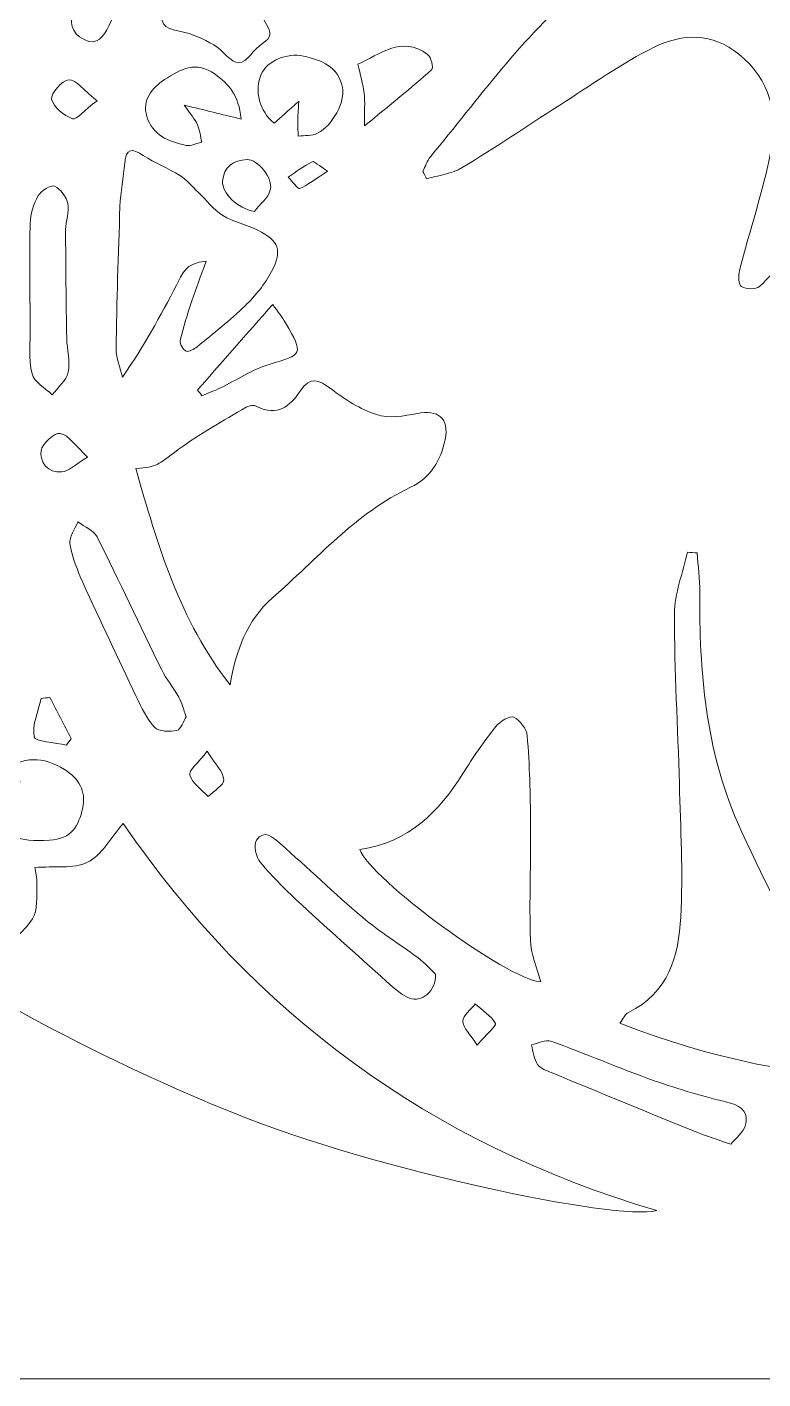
# Model space of a CAD drawing. Header units: inches. Extents: x 0.32 to 8.1, y -8.39 to -0.61.
# Drawn here: x 2.518 to 3.982, y -8.394 to -5.704 of the extents above; entities that cross this region are included whole.
import ezdxf

# ---------------------------------------------------------------- set-up
doc = ezdxf.new("R2010")
doc.units = ezdxf.units.IN
doc.header["$MEASUREMENT"] = 0
doc.layers.add('Layer 1', color=7, linetype='Continuous')

# ---------------------------------------------------------------- blocks, each defined once
blk = doc.blocks.new('block 2')
at = {"layer": 'Layer 1', "lineweight": 0}
for points, knots in [([(0.316, -8.3941), (0.316, -5.7992), (0.316, -3.2043), (0.316, -0.6095), (2.9109, -0.6095), (5.5058, -0.6095), (8.1006, -0.6095), (8.1006, -3.2034), (8.1006, -5.7974), (8.1006, -8.3939), (8.0751, -8.3939), (8.055, -8.3939), (8.0349, -8.3939), (5.4619, -8.394), (2.889, -8.394), (0.316, -8.3941)], [0, 0, 0, 0, 1, 1, 1, 2, 2, 2, 3, 3, 3, 4, 4, 4, 5, 5, 5, 5]), ([(3.3056, -5.9917), (3.308, -5.9966), (3.3105, -6.0015), (3.313, -6.0064), (3.3368, -5.9992), (3.3632, -5.9963), (3.3839, -5.9839), (3.4491, -5.9448), (3.5118, -5.9016), (3.576, -5.8608), (3.639, -5.8208), (3.7001, -5.7763), (3.7669, -5.7438), (3.8212, -5.7173), (3.8809, -5.7151), (3.9342, -5.7584), (3.9969, -5.8095), (4.0119, -5.8778), (3.9979, -5.9505), (3.9823, -6.0309), (3.9557, -6.1091), (3.9351, -6.1886), (3.9325, -6.1988), (3.9335, -6.2176), (3.9392, -6.2208), (3.9488, -6.226), (3.9678, -6.2268), (3.9752, -6.2205), (3.994, -6.2044), (4.0084, -6.1832), (4.0247, -6.1643), (4.0667, -6.1157), (4.1055, -6.0637), (4.152, -6.0201), (4.1768, -5.9969), (4.185, -5.9804), (4.1703, -5.9506), (4.1319, -5.8724), (4.1371, -5.792), (4.1697, -5.7147), (4.1977, -5.6484), (4.2347, -5.586), (4.2664, -5.5211), (4.2769, -5.4998), (4.2962, -5.4701), (4.289, -5.4552), (4.2606, -5.3965), (4.2233, -5.3422), (4.1892, -5.2863), (4.1829, -5.2882), (4.1766, -5.2902), (4.1703, -5.2921), (4.1703, -5.3203), (4.1709, -5.3485), (4.1702, -5.3766), (4.1669, -5.5193), (4.0625, -5.6042), (3.9242, -5.5771), (3.9092, -5.5742), (3.8938, -5.5727), (3.8795, -5.5679), (3.7802, -5.5344), (3.6968, -5.5634), (3.6189, -5.6278), (3.5023, -5.7243), (3.4164, -5.8476), (3.3206, -5.9623), (3.3137, -5.9705), (3.3105, -5.9818), (3.3056, -5.9917)], [0, 0, 0, 0, 1, 1, 1, 2, 2, 2, 3, 3, 3, 4, 4, 4, 5, 5, 5, 6, 6, 6, 7, 7, 7, 8, 8, 8, 9, 9, 9, 10, 10, 10, 11, 11, 11, 12, 12, 12, 13, 13, 13, 14, 14, 14, 15, 15, 15, 16, 16, 16, 17, 17, 17, 18, 18, 18, 19, 19, 19, 20, 20, 20, 21, 21, 21, 22, 22, 22, 23, 23, 23, 23]), ([(3.3056, -5.9917), (3.3105, -5.9818), (3.3137, -5.9705), (3.3206, -5.9623), (3.4164, -5.8476), (3.5023, -5.7243), (3.6189, -5.6278), (3.6968, -5.5634), (3.7802, -5.5344), (3.8795, -5.5679), (3.8938, -5.5727), (3.9092, -5.5742), (3.9242, -5.5771), (4.0625, -5.6042), (4.1669, -5.5193), (4.1702, -5.3766), (4.1709, -5.3485), (4.1703, -5.3203), (4.1703, -5.2921), (4.1766, -5.2902), (4.1829, -5.2882), (4.1892, -5.2863), (4.2233, -5.3422), (4.2606, -5.3965), (4.289, -5.4552), (4.2962, -5.4701), (4.2769, -5.4998), (4.2664, -5.5211), (4.2347, -5.586), (4.1977, -5.6484), (4.1697, -5.7147), (4.1371, -5.792), (4.1319, -5.8724), (4.1703, -5.9506), (4.185, -5.9804), (4.1768, -5.9969), (4.152, -6.0201), (4.1055, -6.0637), (4.0667, -6.1157), (4.0247, -6.1643), (4.0084, -6.1832), (3.994, -6.2044), (3.9752, -6.2205), (3.9678, -6.2268), (3.9488, -6.226), (3.9392, -6.2208), (3.9335, -6.2176), (3.9325, -6.1988), (3.9351, -6.1886), (3.9557, -6.1091), (3.9823, -6.0309), (3.9979, -5.9505), (4.0119, -5.8778), (3.9969, -5.8095), (3.9342, -5.7584), (3.8809, -5.7151), (3.8212, -5.7173), (3.7669, -5.7438), (3.7001, -5.7763), (3.639, -5.8208), (3.576, -5.8608), (3.5118, -5.9016), (3.4491, -5.9448), (3.3839, -5.9839), (3.3632, -5.9963), (3.3368, -5.9992), (3.313, -6.0064), (3.3105, -6.0015), (3.308, -5.9966), (3.3056, -5.9917)], [0, 0, 0, 0, 1, 1, 1, 2, 2, 2, 3, 3, 3, 4, 4, 4, 5, 5, 5, 6, 6, 6, 7, 7, 7, 8, 8, 8, 9, 9, 9, 10, 10, 10, 11, 11, 11, 12, 12, 12, 13, 13, 13, 14, 14, 14, 15, 15, 15, 16, 16, 16, 17, 17, 17, 18, 18, 18, 19, 19, 19, 20, 20, 20, 21, 21, 21, 22, 22, 22, 23, 23, 23, 23]), ([(2.8368, -5.3993), (2.8267, -5.3867), (2.8192, -5.3689), (2.8073, -5.3651), (2.7975, -5.362), (2.777, -5.372), (2.7706, -5.3821), (2.7429, -5.4259), (2.7181, -5.4716), (2.6933, -5.5171), (2.666, -5.5671), (2.6392, -5.6173), (2.6133, -5.668), (2.6005, -5.6931), (2.6056, -5.7164), (2.6316, -5.7294), (2.6586, -5.743), (2.6708, -5.7219), (2.6808, -5.7022), (2.704, -5.6561), (2.7255, -5.6091), (2.7492, -5.5632), (2.7707, -5.5218), (2.7944, -5.4814), (2.8168, -5.4404), (2.8232, -5.4286), (2.8286, -5.4163), (2.8368, -5.3993)], [0, 0, 0, 0, 1, 1, 1, 2, 2, 2, 3, 3, 3, 4, 4, 4, 5, 5, 5, 6, 6, 6, 7, 7, 7, 8, 8, 8, 9, 9, 9, 9]), ([(2.8368, -5.3993), (2.8286, -5.4163), (2.8232, -5.4286), (2.8168, -5.4404), (2.7944, -5.4814), (2.7707, -5.5218), (2.7492, -5.5632), (2.7255, -5.6091), (2.704, -5.6561), (2.6808, -5.7022), (2.6708, -5.7219), (2.6586, -5.743), (2.6316, -5.7294), (2.6056, -5.7164), (2.6005, -5.6931), (2.6133, -5.668), (2.6392, -5.6173), (2.666, -5.5671), (2.6933, -5.5171), (2.7181, -5.4716), (2.7429, -5.4259), (2.7706, -5.3821), (2.777, -5.372), (2.7975, -5.362), (2.8073, -5.3651), (2.8192, -5.3689), (2.8267, -5.3867), (2.8368, -5.3993)], [0, 0, 0, 0, 1, 1, 1, 2, 2, 2, 3, 3, 3, 4, 4, 4, 5, 5, 5, 6, 6, 6, 7, 7, 7, 8, 8, 8, 9, 9, 9, 9]), ([(2.9262, -5.3959), (2.9121, -5.4229), (2.8987, -5.4472), (2.8865, -5.472), (2.8558, -5.5345), (2.8247, -5.5968), (2.7957, -5.66), (2.7786, -5.6975), (2.7866, -5.7066), (2.8238, -5.7132), (2.8467, -5.7173), (2.869, -5.7282), (2.8895, -5.7397), (2.9077, -5.7499), (2.9232, -5.7756), (2.9396, -5.7754), (2.9553, -5.7751), (2.9692, -5.7479), (2.9867, -5.737), (3.0048, -5.7257), (3.0039, -5.7144), (2.9947, -5.6996), (2.9636, -5.6495), (2.9679, -5.5994), (2.9915, -5.5477), (2.9971, -5.5354), (2.9995, -5.516), (2.9937, -5.5051), (2.9746, -5.469), (2.951, -5.4353), (2.9262, -5.3959)], [0, 0, 0, 0, 1, 1, 1, 2, 2, 2, 3, 3, 3, 4, 4, 4, 5, 5, 5, 6, 6, 6, 7, 7, 7, 8, 8, 8, 9, 9, 9, 10, 10, 10, 10]), ([(2.9262, -5.3959), (2.951, -5.4353), (2.9746, -5.469), (2.9937, -5.5051), (2.9995, -5.516), (2.9971, -5.5354), (2.9915, -5.5477), (2.9679, -5.5994), (2.9636, -5.6495), (2.9947, -5.6996), (3.0039, -5.7144), (3.0048, -5.7257), (2.9867, -5.737), (2.9692, -5.7479), (2.9553, -5.7751), (2.9396, -5.7754), (2.9232, -5.7756), (2.9077, -5.7499), (2.8895, -5.7397), (2.869, -5.7282), (2.8467, -5.7173), (2.8238, -5.7132), (2.7866, -5.7066), (2.7786, -5.6975), (2.7957, -5.66), (2.8247, -5.5968), (2.8558, -5.5345), (2.8865, -5.472), (2.8987, -5.4472), (2.9121, -5.4229), (2.9262, -5.3959)], [0, 0, 0, 0, 1, 1, 1, 2, 2, 2, 3, 3, 3, 4, 4, 4, 5, 5, 5, 6, 6, 6, 7, 7, 7, 8, 8, 8, 9, 9, 9, 10, 10, 10, 10]), ([(3.1892, -5.9012), (3.2395, -5.8598), (3.2823, -5.8255), (3.3232, -5.7891), (3.3269, -5.7858), (3.3219, -5.7639), (3.315, -5.7588), (3.2617, -5.7199), (3.2198, -5.7596), (3.1762, -5.7783), (3.181, -5.7994), (3.1866, -5.8174), (3.1887, -5.8358), (3.1908, -5.854), (3.1892, -5.8725), (3.1892, -5.9012)], [0, 0, 0, 0, 1, 1, 1, 2, 2, 2, 3, 3, 3, 4, 4, 4, 5, 5, 5, 5]), ([(3.1892, -5.9012), (3.1892, -5.8725), (3.1908, -5.854), (3.1887, -5.8358), (3.1866, -5.8174), (3.181, -5.7994), (3.1762, -5.7783), (3.2198, -5.7596), (3.2617, -5.7199), (3.315, -5.7588), (3.3219, -5.7639), (3.3269, -5.7858), (3.3232, -5.7891), (3.2823, -5.8255), (3.2395, -5.8598), (3.1892, -5.9012)], [0, 0, 0, 0, 1, 1, 1, 2, 2, 2, 3, 3, 3, 4, 4, 4, 5, 5, 5, 5]), ([(3.0588, -5.8521), (3.0575, -5.8729), (3.0566, -5.8815), (3.0566, -5.89), (3.0565, -5.9005), (3.0572, -5.9109), (3.0576, -5.9214), (3.0704, -5.9197), (3.0851, -5.9215), (3.0959, -5.9158), (3.1268, -5.8995), (3.1512, -5.8531), (3.1454, -5.8243), (3.137, -5.7827), (3.104, -5.77), (3.0682, -5.7622), (3.0348, -5.7548), (2.9957, -5.7719), (2.9841, -5.7979), (2.9697, -5.8302), (2.9806, -5.8729), (3.01, -5.8955), (3.0233, -5.8837), (3.0369, -5.8716), (3.0588, -5.8521)], [0, 0, 0, 0, 1, 1, 1, 2, 2, 2, 3, 3, 3, 4, 4, 4, 5, 5, 5, 6, 6, 6, 7, 7, 7, 8, 8, 8, 8]), ([(3.0588, -5.8521), (3.0369, -5.8716), (3.0233, -5.8837), (3.01, -5.8955), (2.9806, -5.8729), (2.9697, -5.8302), (2.9841, -5.7979), (2.9957, -5.7719), (3.0348, -5.7548), (3.0682, -5.7622), (3.104, -5.77), (3.137, -5.7827), (3.1454, -5.8243), (3.1512, -5.8531), (3.1268, -5.8995), (3.0959, -5.9158), (3.0851, -5.9215), (3.0704, -5.9197), (3.0576, -5.9214), (3.0572, -5.9109), (3.0565, -5.9005), (3.0566, -5.89), (3.0566, -5.8815), (3.0575, -5.8729), (3.0588, -5.8521)], [0, 0, 0, 0, 1, 1, 1, 2, 2, 2, 3, 3, 3, 4, 4, 4, 5, 5, 5, 6, 6, 6, 7, 7, 7, 8, 8, 8, 8]), ([(2.9439, -5.8874), (2.9398, -5.8389), (2.9181, -5.8175), (2.8923, -5.7983), (2.8552, -5.7707), (2.8226, -5.7882), (2.7916, -5.8089), (2.7665, -5.8258), (2.7467, -5.8494), (2.7564, -5.882), (2.7674, -5.9189), (2.7999, -5.9328), (2.8344, -5.9397), (2.8441, -5.9417), (2.8553, -5.9358), (2.8658, -5.9334), (2.8631, -5.9219), (2.8621, -5.9095), (2.8572, -5.8989), (2.8517, -5.8871), (2.8427, -5.8769), (2.8309, -5.8597), (2.8727, -5.8699), (2.9044, -5.8777), (2.9439, -5.8874)], [0, 0, 0, 0, 1, 1, 1, 2, 2, 2, 3, 3, 3, 4, 4, 4, 5, 5, 5, 6, 6, 6, 7, 7, 7, 8, 8, 8, 8]), ([(2.9439, -5.8874), (2.9044, -5.8777), (2.8727, -5.8699), (2.8309, -5.8597), (2.8427, -5.8769), (2.8517, -5.8871), (2.8572, -5.8989), (2.8621, -5.9095), (2.8631, -5.9219), (2.8658, -5.9334), (2.8553, -5.9358), (2.8441, -5.9417), (2.8344, -5.9397), (2.7999, -5.9328), (2.7674, -5.9189), (2.7564, -5.882), (2.7467, -5.8494), (2.7665, -5.8258), (2.7916, -5.8089), (2.8226, -5.7882), (2.8552, -5.7707), (2.8923, -5.7983), (2.9181, -5.8175), (2.9398, -5.8389), (2.9439, -5.8874)], [0, 0, 0, 0, 1, 1, 1, 2, 2, 2, 3, 3, 3, 4, 4, 4, 5, 5, 5, 6, 6, 6, 7, 7, 7, 8, 8, 8, 8]), ([(2.6574, -5.8509), (2.631, -5.8301), (2.6158, -5.809), (2.601, -5.8093), (2.5886, -5.8095), (2.5647, -5.8372), (2.5671, -5.848), (2.5707, -5.8639), (2.5913, -5.8805), (2.6084, -5.8867), (2.6165, -5.8897), (2.6331, -5.8694), (2.6574, -5.8509)], [0, 0, 0, 0, 1, 1, 1, 2, 2, 2, 3, 3, 3, 4, 4, 4, 4]), ([(2.6574, -5.8509), (2.6331, -5.8694), (2.6165, -5.8897), (2.6084, -5.8867), (2.5913, -5.8805), (2.5707, -5.8639), (2.5671, -5.848), (2.5647, -5.8372), (2.5886, -5.8095), (2.601, -5.8093), (2.6158, -5.809), (2.631, -5.8301), (2.6574, -5.8509)], [0, 0, 0, 0, 1, 1, 1, 2, 2, 2, 3, 3, 3, 4, 4, 4, 4]), ([(2.8743, -6.1704), (2.8636, -6.2001), (2.8543, -6.2245), (2.8461, -6.2493), (2.8375, -6.2753), (2.8289, -6.3014), (2.8229, -6.3281), (2.8215, -6.3343), (2.8286, -6.3464), (2.8348, -6.3492), (2.8399, -6.3515), (2.8506, -6.3454), (2.8567, -6.3404), (2.889, -6.3139), (2.9221, -6.2882), (2.9519, -6.259), (2.9723, -6.2391), (2.9914, -6.2159), (3.0046, -6.1908), (3.0266, -6.1485), (3.0192, -6.1298), (2.9772, -6.1087), (2.9547, -6.0974), (2.9286, -6.0925), (2.9075, -6.0794), (2.8888, -6.0677), (2.8748, -6.0485), (2.8585, -6.0329), (2.8467, -6.0215), (2.8358, -6.0084), (2.8222, -5.9999), (2.7988, -5.9851), (2.7726, -5.975), (2.7495, -5.9599), (2.7275, -5.9453), (2.7153, -5.9447), (2.7125, -5.9747), (2.7097, -6.0037), (2.7042, -6.0325), (2.7031, -6.0614), (2.6996, -6.156), (2.6967, -6.2506), (2.6955, -6.3452), (2.6952, -6.3636), (2.7037, -6.3822), (2.7081, -6.4007), (2.7507, -6.3397), (2.7834, -6.279), (2.8154, -6.2179), (2.8263, -6.197), (2.8328, -6.1726), (2.8743, -6.1704)], [0, 0, 0, 0, 1, 1, 1, 2, 2, 2, 3, 3, 3, 4, 4, 4, 5, 5, 5, 6, 6, 6, 7, 7, 7, 8, 8, 8, 9, 9, 9, 10, 10, 10, 11, 11, 11, 12, 12, 12, 13, 13, 13, 14, 14, 14, 15, 15, 15, 16, 16, 16, 17, 17, 17, 17]), ([(2.8743, -6.1704), (2.8328, -6.1726), (2.8263, -6.197), (2.8154, -6.2179), (2.7834, -6.279), (2.7507, -6.3397), (2.7081, -6.4007), (2.7037, -6.3822), (2.6952, -6.3636), (2.6955, -6.3452), (2.6967, -6.2506), (2.6996, -6.156), (2.7031, -6.0614), (2.7042, -6.0325), (2.7097, -6.0037), (2.7125, -5.9747), (2.7153, -5.9447), (2.7275, -5.9453), (2.7495, -5.9599), (2.7726, -5.975), (2.7988, -5.9851), (2.8222, -5.9999), (2.8358, -6.0084), (2.8467, -6.0215), (2.8585, -6.0329), (2.8748, -6.0485), (2.8888, -6.0677), (2.9075, -6.0794), (2.9286, -6.0925), (2.9547, -6.0974), (2.9772, -6.1087), (3.0192, -6.1298), (3.0266, -6.1485), (3.0046, -6.1908), (2.9914, -6.2159), (2.9723, -6.2391), (2.9519, -6.259), (2.9221, -6.2882), (2.889, -6.3139), (2.8567, -6.3404), (2.8506, -6.3454), (2.8399, -6.3515), (2.8348, -6.3492), (2.8286, -6.3464), (2.8215, -6.3343), (2.8229, -6.3281), (2.8289, -6.3014), (2.8375, -6.2753), (2.8461, -6.2493), (2.8543, -6.2245), (2.8636, -6.2001), (2.8743, -6.1704)], [0, 0, 0, 0, 1, 1, 1, 2, 2, 2, 3, 3, 3, 4, 4, 4, 5, 5, 5, 6, 6, 6, 7, 7, 7, 8, 8, 8, 9, 9, 9, 10, 10, 10, 11, 11, 11, 12, 12, 12, 13, 13, 13, 14, 14, 14, 15, 15, 15, 16, 16, 16, 17, 17, 17, 17]), ([(2.9704, -6.0713), (2.9814, -6.0571), (2.9979, -6.0444), (3.0021, -6.0284), (3.0082, -6.0049), (2.9768, -5.9673), (2.9558, -5.9681), (2.9287, -5.9691), (2.9091, -5.9821), (2.9072, -6.011), (2.9055, -6.0355), (2.937, -6.0647), (2.9704, -6.0713)], [0, 0, 0, 0, 1, 1, 1, 2, 2, 2, 3, 3, 3, 4, 4, 4, 4]), ([(2.9704, -6.0713), (2.937, -6.0647), (2.9055, -6.0355), (2.9072, -6.011), (2.9091, -5.9821), (2.9287, -5.9691), (2.9558, -5.9681), (2.9768, -5.9673), (3.0082, -6.0049), (3.0021, -6.0284), (2.9979, -6.0444), (2.9814, -6.0571), (2.9704, -6.0713)], [0, 0, 0, 0, 1, 1, 1, 2, 2, 2, 3, 3, 3, 4, 4, 4, 4]), ([(3.1155, -5.9911), (3.0987, -5.9802), (3.0892, -5.9704), (3.0854, -5.9723), (3.0686, -5.9806), (3.0534, -5.9923), (3.0377, -6.0028), (3.0455, -6.0109), (3.0566, -6.0272), (3.0605, -6.0256), (3.0772, -6.0188), (3.0917, -6.0068), (3.1155, -5.9911)], [0, 0, 0, 0, 1, 1, 1, 2, 2, 2, 3, 3, 3, 4, 4, 4, 4]), ([(3.1155, -5.9911), (3.0917, -6.0068), (3.0772, -6.0188), (3.0605, -6.0256), (3.0566, -6.0272), (3.0455, -6.0109), (3.0377, -6.0028), (3.0534, -5.9923), (3.0686, -5.9806), (3.0854, -5.9723), (3.0892, -5.9704), (3.0987, -5.9802), (3.1155, -5.9911)], [0, 0, 0, 0, 1, 1, 1, 2, 2, 2, 3, 3, 3, 4, 4, 4, 4]), ([(2.5239, -6.2542), (2.524, -6.2542), (2.5242, -6.2542), (2.5243, -6.2542), (2.5243, -6.2694), (2.5241, -6.2846), (2.5244, -6.2998), (2.5249, -6.3314), (2.5211, -6.3641), (2.5281, -6.3943), (2.5318, -6.4105), (2.5542, -6.4223), (2.5682, -6.4361), (2.5793, -6.4213), (2.5966, -6.4078), (2.6001, -6.3913), (2.6047, -6.3699), (2.5975, -6.3462), (2.5971, -6.3235), (2.5959, -6.2517), (2.595, -6.1799), (2.595, -6.1081), (2.595, -6.0905), (2.6027, -6.0721), (2.5993, -6.0556), (2.5967, -6.0422), (2.5849, -6.0262), (2.573, -6.021), (2.5658, -6.0178), (2.5459, -6.0305), (2.54, -6.0408), (2.5309, -6.0567), (2.5253, -6.0765), (2.5246, -6.0948), (2.5226, -6.1479), (2.5239, -6.201), (2.5239, -6.2542)], [0, 0, 0, 0, 1, 1, 1, 2, 2, 2, 3, 3, 3, 4, 4, 4, 5, 5, 5, 6, 6, 6, 7, 7, 7, 8, 8, 8, 9, 9, 9, 10, 10, 10, 11, 11, 11, 12, 12, 12, 12]), ([(2.5239, -6.2542), (2.5239, -6.201), (2.5226, -6.1479), (2.5246, -6.0948), (2.5253, -6.0765), (2.5309, -6.0567), (2.54, -6.0408), (2.5459, -6.0305), (2.5658, -6.0178), (2.573, -6.021), (2.5849, -6.0262), (2.5967, -6.0422), (2.5993, -6.0556), (2.6027, -6.0721), (2.595, -6.0905), (2.595, -6.1081), (2.595, -6.1799), (2.5959, -6.2517), (2.5971, -6.3235), (2.5975, -6.3462), (2.6047, -6.3699), (2.6001, -6.3913), (2.5966, -6.4078), (2.5793, -6.4213), (2.5682, -6.4361), (2.5542, -6.4223), (2.5318, -6.4105), (2.5281, -6.3943), (2.5211, -6.3641), (2.5249, -6.3314), (2.5244, -6.2998), (2.5241, -6.2846), (2.5243, -6.2694), (2.5243, -6.2542), (2.5242, -6.2542), (2.524, -6.2542), (2.5239, -6.2542)], [0, 0, 0, 0, 1, 1, 1, 2, 2, 2, 3, 3, 3, 4, 4, 4, 5, 5, 5, 6, 6, 6, 7, 7, 7, 8, 8, 8, 9, 9, 9, 10, 10, 10, 11, 11, 11, 12, 12, 12, 12]), ([(3.0069, -6.2561), (2.9549, -6.3153), (2.9061, -6.3708), (2.8574, -6.4263), (2.8602, -6.4302), (2.863, -6.4341), (2.8658, -6.438), (2.8782, -6.4328), (2.8909, -6.4281), (2.903, -6.4223), (2.9353, -6.4067), (2.9659, -6.3858), (2.9998, -6.3756), (3.067, -6.3556), (3.0687, -6.3558), (3.0324, -6.2931), (3.0257, -6.2815), (3.0172, -6.271), (3.0069, -6.2561)], [0, 0, 0, 0, 1, 1, 1, 2, 2, 2, 3, 3, 3, 4, 4, 4, 5, 5, 5, 6, 6, 6, 6]), ([(3.0069, -6.2561), (3.0172, -6.271), (3.0257, -6.2815), (3.0324, -6.2931), (3.0687, -6.3558), (3.067, -6.3556), (2.9998, -6.3756), (2.9659, -6.3858), (2.9353, -6.4067), (2.903, -6.4223), (2.8909, -6.4281), (2.8782, -6.4328), (2.8658, -6.438), (2.863, -6.4341), (2.8602, -6.4302), (2.8574, -6.4263), (2.9061, -6.3708), (2.9549, -6.3153), (3.0069, -6.2561)], [0, 0, 0, 0, 1, 1, 1, 2, 2, 2, 3, 3, 3, 4, 4, 4, 5, 5, 5, 6, 6, 6, 6]), ([(2.9221, -7.0131), (2.9334, -6.9453), (2.9563, -6.8836), (3.0063, -6.84), (3.0947, -6.763), (3.1717, -6.6714), (3.281, -6.62), (3.3204, -6.6014), (3.3412, -6.5664), (3.3498, -6.5249), (3.3586, -6.4831), (3.3357, -6.4646), (3.2941, -6.4731), (3.2679, -6.4785), (3.2378, -6.4833), (3.2135, -6.4755), (3.181, -6.4652), (3.1505, -6.4452), (3.1229, -6.4243), (3.0984, -6.4057), (3.0812, -6.3985), (3.0615, -6.4287), (3.0411, -6.4597), (3.0155, -6.4798), (2.9755, -6.459), (2.97, -6.4561), (2.9597, -6.4573), (2.9541, -6.4606), (2.9086, -6.488), (2.8616, -6.5135), (2.819, -6.5451), (2.7765, -6.5765), (2.7786, -6.5793), (2.7345, -6.5825), (2.7776, -6.7343), (2.8216, -6.885), (2.9221, -7.0131)], [0, 0, 0, 0, 1, 1, 1, 2, 2, 2, 3, 3, 3, 4, 4, 4, 5, 5, 5, 6, 6, 6, 7, 7, 7, 8, 8, 8, 9, 9, 9, 10, 10, 10, 11, 11, 11, 12, 12, 12, 12]), ([(2.9221, -7.0131), (2.8216, -6.885), (2.7776, -6.7343), (2.7345, -6.5825), (2.7786, -6.5793), (2.7765, -6.5765), (2.819, -6.5451), (2.8616, -6.5135), (2.9086, -6.488), (2.9541, -6.4606), (2.9597, -6.4573), (2.97, -6.4561), (2.9755, -6.459), (3.0155, -6.4798), (3.0411, -6.4597), (3.0615, -6.4287), (3.0812, -6.3985), (3.0984, -6.4057), (3.1229, -6.4243), (3.1505, -6.4452), (3.181, -6.4652), (3.2135, -6.4755), (3.2378, -6.4833), (3.2679, -6.4785), (3.2941, -6.4731), (3.3357, -6.4646), (3.3586, -6.4831), (3.3498, -6.5249), (3.3412, -6.5664), (3.3204, -6.6014), (3.281, -6.62), (3.1717, -6.6714), (3.0947, -6.763), (3.0063, -6.84), (2.9563, -6.8836), (2.9334, -6.9453), (2.9221, -7.0131)], [0, 0, 0, 0, 1, 1, 1, 2, 2, 2, 3, 3, 3, 4, 4, 4, 5, 5, 5, 6, 6, 6, 7, 7, 7, 8, 8, 8, 9, 9, 9, 10, 10, 10, 11, 11, 11, 12, 12, 12, 12]), ([(2.6385, -6.56), (2.6144, -6.5375), (2.6013, -6.5167), (2.5842, -6.5127), (2.574, -6.5103), (2.5481, -6.5331), (2.5462, -6.5468), (2.543, -6.5701), (2.5598, -6.5919), (2.5872, -6.5896), (2.6008, -6.5886), (2.6134, -6.5751), (2.6385, -6.56)], [0, 0, 0, 0, 1, 1, 1, 2, 2, 2, 3, 3, 3, 4, 4, 4, 4]), ([(2.6385, -6.56), (2.6134, -6.5751), (2.6008, -6.5886), (2.5872, -6.5896), (2.5598, -6.5919), (2.543, -6.5701), (2.5462, -6.5468), (2.5481, -6.5331), (2.574, -6.5103), (2.5842, -6.5127), (2.6013, -6.5167), (2.6144, -6.5375), (2.6385, -6.56)], [0, 0, 0, 0, 1, 1, 1, 2, 2, 2, 3, 3, 3, 4, 4, 4, 4]), ([(2.835, -7.0765), (2.8291, -7.0609), (2.8261, -7.0484), (2.82, -7.0377), (2.8096, -7.0189), (2.7954, -7.0021), (2.786, -6.983), (2.7429, -6.8951), (2.7017, -6.8063), (2.6576, -6.7189), (2.651, -6.7058), (2.6325, -6.6986), (2.6194, -6.6887), (2.6137, -6.7032), (2.6015, -6.7189), (2.6036, -6.7321), (2.6081, -6.759), (2.6183, -6.7855), (2.6297, -6.8106), (2.664, -6.8863), (2.6997, -6.9613), (2.7356, -7.0363), (2.746, -7.0578), (2.756, -7.0808), (2.772, -7.0976), (2.7803, -7.1063), (2.8022, -7.1067), (2.8163, -7.1036), (2.8243, -7.1018), (2.8292, -7.0854), (2.835, -7.0765)], [0, 0, 0, 0, 1, 1, 1, 2, 2, 2, 3, 3, 3, 4, 4, 4, 5, 5, 5, 6, 6, 6, 7, 7, 7, 8, 8, 8, 9, 9, 9, 10, 10, 10, 10]), ([(2.835, -7.0765), (2.8292, -7.0854), (2.8243, -7.1018), (2.8163, -7.1036), (2.8022, -7.1067), (2.7803, -7.1063), (2.772, -7.0976), (2.756, -7.0808), (2.746, -7.0578), (2.7356, -7.0363), (2.6997, -6.9613), (2.664, -6.8863), (2.6297, -6.8106), (2.6183, -6.7855), (2.6081, -6.759), (2.6036, -6.7321), (2.6015, -6.7189), (2.6137, -6.7032), (2.6194, -6.6887), (2.6325, -6.6986), (2.651, -6.7058), (2.6576, -6.7189), (2.7017, -6.8063), (2.7429, -6.8951), (2.786, -6.983), (2.7954, -7.0021), (2.8096, -7.0189), (2.82, -7.0377), (2.8261, -7.0484), (2.8291, -7.0609), (2.835, -7.0765)], [0, 0, 0, 0, 1, 1, 1, 2, 2, 2, 3, 3, 3, 4, 4, 4, 5, 5, 5, 6, 6, 6, 7, 7, 7, 8, 8, 8, 9, 9, 9, 10, 10, 10, 10]), ([(4.7929, -7.7026), (4.7817, -7.6921), (4.7758, -7.6825), (4.7674, -7.6792), (4.6934, -7.6503), (4.62, -7.6126), (4.5373, -7.6299), (4.4732, -7.6434), (4.4108, -7.6651), (4.3473, -7.6817), (4.2543, -7.7059), (4.1315, -7.6674), (4.0896, -7.5936), (4.0328, -7.4935), (3.9773, -7.3919), (3.9314, -7.2865), (3.8682, -7.1415), (3.8547, -6.9859), (3.8565, -6.8289), (3.8568, -6.8028), (3.8529, -6.7766), (3.8509, -6.7505), (3.8445, -6.7501), (3.8382, -6.7497), (3.8319, -6.7493), (3.8228, -6.7903), (3.806, -6.8313), (3.8059, -6.8724), (3.8055, -6.985), (3.8127, -7.0976), (3.8157, -7.2102), (3.8181, -7.2984), (3.8232, -7.387), (3.8185, -7.475), (3.8143, -7.5521), (3.7942, -7.6263), (3.7142, -7.6649), (3.7078, -7.6679), (3.7044, -7.6772), (3.6976, -7.6863), (4.0611, -7.8289), (4.4222, -7.8336), (4.7929, -7.7026)], [0, 0, 0, 0, 1, 1, 1, 2, 2, 2, 3, 3, 3, 4, 4, 4, 5, 5, 5, 6, 6, 6, 7, 7, 7, 8, 8, 8, 9, 9, 9, 10, 10, 10, 11, 11, 11, 12, 12, 12, 13, 13, 13, 14, 14, 14, 14]), ([(4.7929, -7.7026), (4.4222, -7.8336), (4.0611, -7.8289), (3.6976, -7.6863), (3.7044, -7.6772), (3.7078, -7.6679), (3.7142, -7.6649), (3.7942, -7.6263), (3.8143, -7.5521), (3.8185, -7.475), (3.8232, -7.387), (3.8181, -7.2984), (3.8157, -7.2102), (3.8127, -7.0976), (3.8055, -6.985), (3.8059, -6.8724), (3.806, -6.8313), (3.8228, -6.7903), (3.8319, -6.7493), (3.8382, -6.7497), (3.8445, -6.7501), (3.8509, -6.7505), (3.8529, -6.7766), (3.8568, -6.8028), (3.8565, -6.8289), (3.8547, -6.9859), (3.8682, -7.1415), (3.9314, -7.2865), (3.9773, -7.3919), (4.0328, -7.4935), (4.0896, -7.5936), (4.1315, -7.6674), (4.2543, -7.7059), (4.3473, -7.6817), (4.4108, -7.6651), (4.4732, -7.6434), (4.5373, -7.6299), (4.62, -7.6126), (4.6934, -7.6503), (4.7674, -7.6792), (4.7758, -7.6825), (4.7817, -7.6921), (4.7929, -7.7026)], [0, 0, 0, 0, 1, 1, 1, 2, 2, 2, 3, 3, 3, 4, 4, 4, 5, 5, 5, 6, 6, 6, 7, 7, 7, 8, 8, 8, 9, 9, 9, 10, 10, 10, 11, 11, 11, 12, 12, 12, 13, 13, 13, 14, 14, 14, 14]), ([(2.5635, -7.0381), (2.5577, -7.0388), (2.552, -7.0395), (2.5462, -7.0402), (2.5405, -7.0659), (2.5281, -7.0928), (2.5324, -7.1167), (2.534, -7.1257), (2.5741, -7.1279), (2.5967, -7.1331), (2.5998, -7.1287), (2.6029, -7.1243), (2.606, -7.1199), (2.5918, -7.0926), (2.5777, -7.0654), (2.5635, -7.0381)], [0, 0, 0, 0, 1, 1, 1, 2, 2, 2, 3, 3, 3, 4, 4, 4, 5, 5, 5, 5]), ([(2.5635, -7.0381), (2.5777, -7.0654), (2.5918, -7.0926), (2.606, -7.1199), (2.6029, -7.1243), (2.5998, -7.1287), (2.5967, -7.1331), (2.5741, -7.1279), (2.534, -7.1257), (2.5324, -7.1167), (2.5281, -7.0928), (2.5405, -7.0659), (2.5462, -7.0402), (2.552, -7.0395), (2.5577, -7.0388), (2.5635, -7.0381)], [0, 0, 0, 0, 1, 1, 1, 2, 2, 2, 3, 3, 3, 4, 4, 4, 5, 5, 5, 5]), ([(3.1799, -7.3407), (3.2007, -7.3991), (3.4736, -7.5997), (3.54, -7.604), (3.5325, -7.575), (3.5202, -7.548), (3.5194, -7.5206), (3.5171, -7.4435), (3.5204, -7.3662), (3.5198, -7.289), (3.5193, -7.2308), (3.5178, -7.1725), (3.5131, -7.1145), (3.512, -7.1009), (3.4987, -7.0834), (3.4863, -7.0775), (3.4788, -7.0739), (3.4586, -7.0859), (3.4505, -7.0961), (3.4269, -7.1257), (3.4052, -7.1571), (3.3852, -7.1893), (3.3374, -7.2664), (3.2775, -7.3265), (3.1799, -7.3407)], [0, 0, 0, 0, 1, 1, 1, 2, 2, 2, 3, 3, 3, 4, 4, 4, 5, 5, 5, 6, 6, 6, 7, 7, 7, 8, 8, 8, 8]), ([(3.1799, -7.3407), (3.2775, -7.3265), (3.3374, -7.2664), (3.3852, -7.1893), (3.4052, -7.1571), (3.4269, -7.1257), (3.4505, -7.0961), (3.4586, -7.0859), (3.4788, -7.0739), (3.4863, -7.0775), (3.4987, -7.0834), (3.512, -7.1009), (3.5131, -7.1145), (3.5178, -7.1725), (3.5193, -7.2308), (3.5198, -7.289), (3.5204, -7.3662), (3.5171, -7.4435), (3.5194, -7.5206), (3.5202, -7.548), (3.5325, -7.575), (3.54, -7.604), (3.4736, -7.5997), (3.2007, -7.3991), (3.1799, -7.3407)], [0, 0, 0, 0, 1, 1, 1, 2, 2, 2, 3, 3, 3, 4, 4, 4, 5, 5, 5, 6, 6, 6, 7, 7, 7, 8, 8, 8, 8]), ([(2.8762, -7.1451), (2.8588, -7.1681), (2.8391, -7.1841), (2.8419, -7.1928), (2.8472, -7.2092), (2.8655, -7.2213), (2.8784, -7.2352), (2.8896, -7.224), (2.9106, -7.212), (2.9097, -7.2018), (2.9083, -7.1856), (2.8924, -7.1706), (2.8762, -7.1451)], [0, 0, 0, 0, 1, 1, 1, 2, 2, 2, 3, 3, 3, 4, 4, 4, 4]), ([(2.8762, -7.1451), (2.8924, -7.1706), (2.9083, -7.1856), (2.9097, -7.2018), (2.9106, -7.212), (2.8896, -7.224), (2.8784, -7.2352), (2.8655, -7.2213), (2.8472, -7.2092), (2.8419, -7.1928), (2.8391, -7.1841), (2.8588, -7.1681), (2.8762, -7.1451)], [0, 0, 0, 0, 1, 1, 1, 2, 2, 2, 3, 3, 3, 4, 4, 4, 4]), ([(2.4569, -7.2685), (2.4795, -7.3189), (2.4973, -7.325), (2.5631, -7.322), (2.6073, -7.32), (2.6211, -7.2932), (2.6289, -7.258), (2.6366, -7.2236), (2.6205, -7.1994), (2.5927, -7.1816), (2.5505, -7.1547), (2.5089, -7.1552), (2.4728, -7.1847), (2.4858, -7.1928), (2.4979, -7.2005), (2.5041, -7.2044), (2.5014, -7.2242), (2.4993, -7.2394), (2.4971, -7.2562), (2.4859, -7.2596), (2.4729, -7.2636), (2.4569, -7.2685)], [0, 0, 0, 0, 1, 1, 1, 2, 2, 2, 3, 3, 3, 4, 4, 4, 5, 5, 5, 6, 6, 6, 7, 7, 7, 7]), ([(2.4569, -7.2685), (2.4729, -7.2636), (2.4859, -7.2596), (2.4971, -7.2562), (2.4993, -7.2394), (2.5014, -7.2242), (2.5041, -7.2044), (2.4979, -7.2005), (2.4858, -7.1928), (2.4728, -7.1847), (2.5089, -7.1552), (2.5505, -7.1547), (2.5927, -7.1816), (2.6205, -7.1994), (2.6366, -7.2236), (2.6289, -7.258), (2.6211, -7.2932), (2.6073, -7.32), (2.5631, -7.322), (2.4973, -7.325), (2.4795, -7.3189), (2.4569, -7.2685)], [0, 0, 0, 0, 1, 1, 1, 2, 2, 2, 3, 3, 3, 4, 4, 4, 5, 5, 5, 6, 6, 6, 7, 7, 7, 7]), ([(2.5338, -7.3763), (2.5348, -7.3839), (2.5386, -7.397), (2.5379, -7.4098), (2.5368, -7.4332), (2.5404, -7.4612), (2.5291, -7.4789), (2.4738, -7.5655), (2.3401, -7.5557), (2.2932, -7.4638), (2.27, -7.4184), (2.2699, -7.4183), (2.2227, -7.4388), (2.2116, -7.4437), (2.2011, -7.4498), (2.1781, -7.4617), (2.4212, -7.6293), (2.6718, -7.7607), (2.9369, -7.8681), (3.2003, -7.9748), (3.6905, -8.0809), (3.7706, -8.0589), (3.3197, -7.9266), (2.9669, -7.6651), (2.7097, -7.289), (2.684, -7.3181), (2.6662, -7.3523), (2.6384, -7.366), (2.6103, -7.3799), (2.5723, -7.3735), (2.5338, -7.3763)], [0, 0, 0, 0, 1, 1, 1, 2, 2, 2, 3, 3, 3, 4, 4, 4, 5, 5, 5, 6, 6, 6, 7, 7, 7, 8, 8, 8, 9, 9, 9, 10, 10, 10, 10]), ([(2.5338, -7.3763), (2.5723, -7.3735), (2.6103, -7.3799), (2.6384, -7.366), (2.6662, -7.3523), (2.684, -7.3181), (2.7097, -7.289), (2.9669, -7.6651), (3.3197, -7.9266), (3.7706, -8.0589), (3.6905, -8.0809), (3.2003, -7.9748), (2.9369, -7.8681), (2.6718, -7.7607), (2.4212, -7.6293), (2.1781, -7.4617), (2.2011, -7.4498), (2.2116, -7.4437), (2.2227, -7.4388), (2.2699, -7.4183), (2.27, -7.4184), (2.2932, -7.4638), (2.3401, -7.5557), (2.4738, -7.5655), (2.5291, -7.4789), (2.5404, -7.4612), (2.5368, -7.4332), (2.5379, -7.4098), (2.5386, -7.397), (2.5348, -7.3839), (2.5338, -7.3763)], [0, 0, 0, 0, 1, 1, 1, 2, 2, 2, 3, 3, 3, 4, 4, 4, 5, 5, 5, 6, 6, 6, 7, 7, 7, 8, 8, 8, 9, 9, 9, 10, 10, 10, 10]), ([(3.3307, -7.5887), (3.3222, -7.5806), (3.3098, -7.5668), (3.2953, -7.5558), (3.259, -7.5285), (3.2199, -7.5048), (3.1853, -7.4755), (3.1294, -7.4282), (3.0765, -7.3774), (3.0219, -7.3287), (3.0079, -7.3163), (2.9895, -7.2993), (2.9744, -7.3223), (2.9682, -7.3317), (2.9737, -7.356), (2.9823, -7.3665), (3.0073, -7.3965), (3.0357, -7.424), (3.0645, -7.4506), (3.1239, -7.5055), (3.1843, -7.5593), (3.2447, -7.6131), (3.255, -7.6223), (3.2664, -7.6315), (3.2789, -7.6366), (3.3023, -7.6461), (3.3324, -7.6226), (3.3307, -7.5887)], [0, 0, 0, 0, 1, 1, 1, 2, 2, 2, 3, 3, 3, 4, 4, 4, 5, 5, 5, 6, 6, 6, 7, 7, 7, 8, 8, 8, 9, 9, 9, 9]), ([(3.3307, -7.5887), (3.3324, -7.6226), (3.3023, -7.6461), (3.2789, -7.6366), (3.2664, -7.6315), (3.255, -7.6223), (3.2447, -7.6131), (3.1843, -7.5593), (3.1239, -7.5055), (3.0645, -7.4506), (3.0357, -7.424), (3.0073, -7.3965), (2.9823, -7.3665), (2.9737, -7.356), (2.9682, -7.3317), (2.9744, -7.3223), (2.9895, -7.2993), (3.0079, -7.3163), (3.0219, -7.3287), (3.0765, -7.3774), (3.1294, -7.4282), (3.1853, -7.4755), (3.2199, -7.5048), (3.259, -7.5285), (3.2953, -7.5558), (3.3098, -7.5668), (3.3222, -7.5806), (3.3307, -7.5887)], [0, 0, 0, 0, 1, 1, 1, 2, 2, 2, 3, 3, 3, 4, 4, 4, 5, 5, 5, 6, 6, 6, 7, 7, 7, 8, 8, 8, 9, 9, 9, 9]), ([(3.4135, -7.7299), (3.4313, -7.7093), (3.4525, -7.691), (3.45, -7.6866), (3.4408, -7.6711), (3.4236, -7.6604), (3.4095, -7.6479), (3.4008, -7.6593), (3.3849, -7.6709), (3.3851, -7.6822), (3.3854, -7.6953), (3.3997, -7.7081), (3.4135, -7.7299)], [0, 0, 0, 0, 1, 1, 1, 2, 2, 2, 3, 3, 3, 4, 4, 4, 4]), ([(3.4135, -7.7299), (3.3997, -7.7081), (3.3854, -7.6953), (3.3851, -7.6822), (3.3849, -7.6709), (3.4008, -7.6593), (3.4095, -7.6479), (3.4236, -7.6604), (3.4408, -7.6711), (3.45, -7.6866), (3.4525, -7.691), (3.4313, -7.7093), (3.4135, -7.7299)], [0, 0, 0, 0, 1, 1, 1, 2, 2, 2, 3, 3, 3, 4, 4, 4, 4]), ([(3.918, -7.9269), (3.9276, -7.915), (3.9433, -7.9035), (3.9473, -7.8888), (3.9533, -7.8671), (3.9418, -7.8517), (3.9171, -7.8453), (3.8661, -7.832), (3.8151, -7.8183), (3.7656, -7.8006), (3.6965, -7.7761), (3.6291, -7.7469), (3.5602, -7.722), (3.5495, -7.7181), (3.5344, -7.7267), (3.5213, -7.7295), (3.5252, -7.7427), (3.5264, -7.7576), (3.5337, -7.7685), (3.5394, -7.7768), (3.5523, -7.7808), (3.5627, -7.7851), (3.6589, -7.8249), (3.7552, -7.8646), (3.8516, -7.9038), (3.8703, -7.9114), (3.8896, -7.9171), (3.918, -7.9269)], [0, 0, 0, 0, 1, 1, 1, 2, 2, 2, 3, 3, 3, 4, 4, 4, 5, 5, 5, 6, 6, 6, 7, 7, 7, 8, 8, 8, 9, 9, 9, 9]), ([(3.918, -7.9269), (3.8896, -7.9171), (3.8703, -7.9114), (3.8516, -7.9038), (3.7552, -7.8646), (3.6589, -7.8249), (3.5627, -7.7851), (3.5523, -7.7808), (3.5394, -7.7768), (3.5337, -7.7685), (3.5264, -7.7576), (3.5252, -7.7427), (3.5213, -7.7295), (3.5344, -7.7267), (3.5495, -7.7181), (3.5602, -7.722), (3.6291, -7.7469), (3.6965, -7.7761), (3.7656, -7.8006), (3.8151, -7.8183), (3.8661, -7.832), (3.9171, -7.8453), (3.9418, -7.8517), (3.9533, -7.8671), (3.9473, -7.8888), (3.9433, -7.9035), (3.9276, -7.915), (3.918, -7.9269)], [0, 0, 0, 0, 1, 1, 1, 2, 2, 2, 3, 3, 3, 4, 4, 4, 5, 5, 5, 6, 6, 6, 7, 7, 7, 8, 8, 8, 9, 9, 9, 9])]:
    blk.add_open_spline(points, degree=3, knots=knots, dxfattribs=at)

msp = doc.modelspace()

# ---------------------------------------------------------------- block references
at = {"layer": 'Layer 1'}
msp.add_blockref('block 2', (0, 0), dxfattribs=at)

doc.saveas('drawing.dxf')
